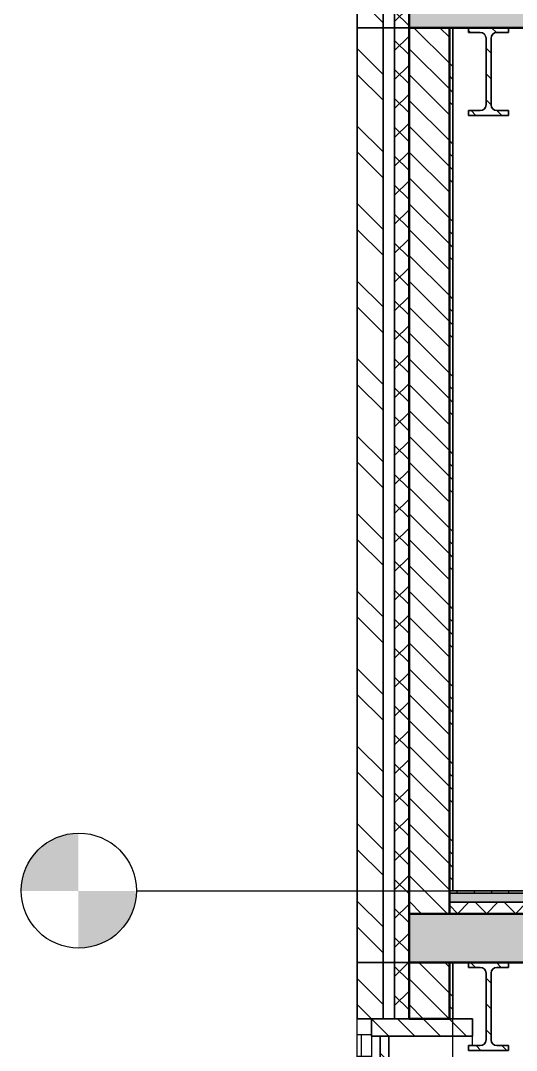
# Model space of a CAD drawing. Header units: millimetres. Extents: x -100 to 224448, y 0 to 22177.
# Drawn here: x 154666 to 156388, y 6545 to 10125 of the extents above; entities that cross this region are included whole.
import ezdxf

# ---------------------------------------------------------------- set-up
doc = ezdxf.new("R2010")
doc.units = ezdxf.units.MM
doc.layers.get('0').update_dxf_attribs({"true_color": 0xdfdfdf})
for name, color, linetype in [('Background_0', 7, 'Continuous'), ('Background_Front bricks', 7, 'Continuous'), ('Background_GLASS', 161, 'Continuous'), ('Background_WINDOW_FRAME', 253, 'Continuous'), ('Boundary_0', 7, 'Continuous'), ('Boundary_Air', 7, 'Continuous'), ('Boundary_Cavity Wall_ Front', 7, 'Continuous'), ('Boundary_Floor_ Ceramic Tiles', 7, 'Continuous'), ('Boundary_Front bricks', 7, 'Continuous'), ('Boundary_GLASS', 161, 'Continuous'), ('Boundary_Gypsum Board', 54, 'Continuous'), ('Boundary_Insulation_ Extruded Polystyrene', 42, 'Continuous'), ('Boundary_Insulation_ Polyurethane Foam', 42, 'Continuous'), ('Boundary_Screed', 7, 'Continuous'), ('Boundary_WINDOW_FRAME', 253, 'Continuous'), ('Elevation_Front bricks', 7, 'Continuous'), ('Fill_0', 7, 'Continuous'), ('Fill_Concrete_ Reinforced', 85, 'Continuous'), ('Fill_Floor_ Ceramic Tiles', 251, 'Continuous'), ('Fill_Front bricks', 7, 'Continuous'), ('Fill_GLASS', 161, 'Continuous'), ('Fill_Gypsum Board', 251, 'Continuous'), ('Fill_Insulation_ Extruded Polystyrene', 42, 'Continuous'), ('Fill_Insulation_ Polyurethane Foam', 42, 'Continuous'), ('Fill_Screed', 251, 'Continuous'), ('Fill_Supporting Wall_ Brick', 11, 'Continuous'), ('Fill_WINDOW_FRAME', 253, 'Continuous'), ('Viewport border', 7, 'Continuous')]:
    doc.layers.add(name, color=color, linetype=linetype)
for name, color, linetype, lineweight in [('Background_Air', 7, 'Continuous', 9), ('Background_Concrete_ Reinforced', 7, 'Continuous', 9), ('Background_Floor_ Ceramic Tiles', 7, 'Continuous', 9), ('Background_Gypsum Board', 7, 'Continuous', 9), ('Background_Insulation_ Extruded Polystyrene', 7, 'Continuous', 9), ('Background_Insulation_ Polyurethane Foam', 7, 'Continuous', 9), ('Background_Screed', 7, 'Continuous', 9), ('Background_Supporting Wall_ Brick', 7, 'Continuous', 9), ('Boundary_Concrete_ Reinforced', 99, 'Continuous', 50), ('Boundary_Supporting Wall_ Brick', 14, 'Continuous', 50)]:
    doc.layers.add(name, color=color, linetype=linetype, lineweight=lineweight)
doc.layers.add('BIM_ROOM_LINES', color=7, linetype='Continuous', plot=False)
doc.styles.get("Standard").update_dxf_attribs({"font": 'arial.ttf'})
pattern_1 = [(45, (-3002.4, -5250), (-44.9013, 44.9013), [])]
pattern_2 = [(45, (-3002.4, -5250), (-50.28943, 50.28943), []), (135, (-3002.4, -5250), (-50.28943, -50.28943), [])]
pattern_3 = [(45, (-3002.4, -5250), (-134.704, 134.704), []), (45, (-2957.5, -5250), (-134.704, 134.704), []), (45, (-2912.6, -5250), (-134.704, 134.704), []), (45, (-2867.7, -5250), (-134.704, 134.704), [])]
pattern_4 = [(15, (-3002.4, -5250), (287.368, 497.736), [50.8, -355.6]), (105, (-3002.4, -5250), (-497.736, 287.368), [50.8, -355.6]), (150, (-2953.33, -5236.85), (-392.5523, -105.184), [71.842, -502.894]), (15, (-3012.5, -5016.04), (287.368, 497.736), [50.8, -355.6]), (60, (-2981.4, -5034), (-105.184, 392.5523), [35.921, -538.815]), (150, (-2981.4, -5034), (-392.5523, -105.184), [35.921, -538.815]), (15, (-2891.6, -4878.46), (287.368, 497.736), [71.842, -334.558]), (60, (-2891.6, -4878.46), (-105.184, 392.5523), [50.8, -523.936]), (150, (-2822.2, -4859.87), (-392.5523, -105.184), [50.8, -523.936]), (105, (-2758.8, -5079.55), (-497.736, 287.368), [50.8, -355.6]), (60, (-2758.82, -5079.55), (-105.184, 392.5523), [35.921, -538.815]), (150, (-2740.86, -5048.44), (-392.5523, -105.184), [35.921, -538.815]), (15, (-2979.63, -5138.7), (287.368, 497.736), [25.4, -340.36]), (15, (-2711.5, -4961.7), (287.368, 497.736), [25.4, -340.36]), (105, (-2847.33, -4945.5), (-497.736, 287.368), [25.4, -340.36]), (150, (-2739.1, -5153.15), (-392.5523, -105.184), [35.921, -538.815]), (150, (-2983.15, -4929.3), (-392.5523, -105.184), [35.921, -538.815]), (60, (-2852.9, -5071.9), (-105.184, 392.5523), [35.921, -538.815]), (105, (-2880.6, -5164.77), (-497.736, 287.368), [6.35, -400.05]), (105, (-2906.6, -4994.24), (-497.736, 287.368), [6.35, -400.05]), (105, (-2740.65, -4877.46), (-497.736, 287.368), [6.35, -400.05]), (105, (-2678.64, -5084.36), (-497.736, 287.368), [6.35, -400.05])]
pattern_5 = [(45, (-3002.4, -5250), (-134.704, 134.704), []), (45, (-2912.6, -5250), (-134.704, 134.704), [])]

# ---------------------------------------------------------------- blocks, each defined once
blk = doc.blocks.new('_StoryIndicator')
h = blk.add_hatch(color=256)
h.paths.add_polyline_path([(-198.9, 0.4), (1.1, 0.4), (1.1, 200.4, 0.414214)])
h.paths.add_polyline_path([(201.1, 0.4), (1.1, 0.4), (1.1, -199.6, 0.414214)])
blk.add_line((-200, 0), (-800, 0))
blk.add_circle((-1.1, -0.4), 200)
for tag, p in [('STORYNAME', (346.3, 56.7)), ('STORYELEVATION', (350.5, -171.6))]:
    blk.add_attdef(tag, p, '', height=100)
blk = doc.blocks.new("CC'__section__..%5CMainBuilding.dwg", base_point=(1833.3, -9100))
at = {"layer": 'Elevation_Front bricks'}
h = blk.add_hatch(dxfattribs=at)
h.set_pattern_fill('V_MASONRY300x75', color=256, scale=10, style=0)
h.paths.add_polyline_path([(3052.4, -4745), (3052.4, -2505), (3052.4, -2445), (3002.4, -2445), (3002.4, -4805), (3052.4, -4805)])
at = {"layer": 'Fill_0', "extrusion": (9.09109e-30, -3.66138e-31, -1)}
h = blk.add_hatch(dxfattribs=at)
h.set_pattern_fill('ANSI31', color=256, scale=20, style=0)
h.set_pattern_definition(pattern_1)
edge = h.paths.add_edge_path()
edge.add_line((-3527.9, 1000), (-3388.9, 1000))
edge.add_line((-3388.9, 1000), (-3388.9, 983.3))
edge.add_line((-3388.9, 983.3), (-3429.8, 983.3))
edge.add_spline(control_points=[(-3429.8, 983.3), (-3449.7, 983.3), (-3449.7, 963.4)], knot_values=[-0.785398, -0.785398, -0.785398, 0.785398, 0.785398, 0.785398], weights=[1, 0.707107, 1], degree=2, periodic=0)
edge.add_line((-3449.7, 963.4), (-3449.7, 731.6))
edge.add_spline(control_points=[(-3449.7, 731.6), (-3449.7, 711.7), (-3429.8, 711.7)], knot_values=[-0.785398, -0.785398, -0.785398, 0.785398, 0.785398, 0.785398], weights=[1, 0.707107, 1], degree=2, periodic=0)
edge.add_line((-3429.8, 711.7), (-3388.9, 711.7))
edge.add_line((-3388.9, 711.7), (-3388.9, 695))
edge.add_line((-3388.9, 695), (-3527.9, 695))
edge.add_line((-3527.9, 695), (-3527.9, 711.7))
edge.add_line((-3527.9, 711.7), (-3487, 711.7))
edge.add_spline(control_points=[(-3487, 711.7), (-3467.1, 711.7), (-3467.1, 731.6)], knot_values=[-0.785398, -0.785398, -0.785398, 0.785398, 0.785398, 0.785398], weights=[1, 0.707107, 1], degree=2, periodic=0)
edge.add_line((-3467.1, 731.6), (-3467.1, 963.4))
edge.add_spline(control_points=[(-3467.1, 963.4), (-3467.1, 983.3), (-3487, 983.3)], knot_values=[-0.785398, -0.785398, -0.785398, 0.785398, 0.785398, 0.785398], weights=[1, 0.707107, 1], degree=2, periodic=0)
edge.add_line((-3487, 983.3), (-3527.9, 983.3))
edge.add_line((-3527.9, 983.3), (-3527.9, 1000))
at = {"layer": 'Fill_0', "extrusion": (1.21214e-29, -1.82605e-30, -1)}
h = blk.add_hatch(dxfattribs=at)
h.set_pattern_fill('ANSI31', color=256, scale=20, style=0)
h.set_pattern_definition(pattern_1)
edge = h.paths.add_edge_path()
edge.add_line((-3527.9, -2250), (-3388.9, -2250))
edge.add_line((-3388.9, -2250), (-3388.9, -2266.7))
edge.add_line((-3388.9, -2266.7), (-3429.8, -2266.7))
edge.add_spline(control_points=[(-3429.8, -2266.7), (-3449.7, -2266.7), (-3449.7, -2286.6)], knot_values=[-0.785398, -0.785398, -0.785398, 0.785398, 0.785398, 0.785398], weights=[1, 0.707107, 1], degree=2, periodic=0)
edge.add_line((-3449.7, -2286.6), (-3449.7, -2518.4))
edge.add_spline(control_points=[(-3449.7, -2518.4), (-3449.7, -2538.3), (-3429.8, -2538.3)], knot_values=[-0.785398, -0.785398, -0.785398, 0.785398, 0.785398, 0.785398], weights=[1, 0.707107, 1], degree=2, periodic=0)
edge.add_line((-3429.8, -2538.3), (-3388.9, -2538.3))
edge.add_line((-3388.9, -2538.3), (-3388.9, -2555))
edge.add_line((-3388.9, -2555), (-3527.9, -2555))
edge.add_line((-3527.9, -2555), (-3527.9, -2538.3))
edge.add_line((-3527.9, -2538.3), (-3487, -2538.3))
edge.add_spline(control_points=[(-3487, -2538.3), (-3467.1, -2538.3), (-3467.1, -2518.4)], knot_values=[-0.785398, -0.785398, -0.785398, 0.785398, 0.785398, 0.785398], weights=[1, 0.707107, 1], degree=2, periodic=0)
edge.add_line((-3467.1, -2518.4), (-3467.1, -2286.6))
edge.add_spline(control_points=[(-3467.1, -2286.6), (-3467.1, -2266.7), (-3487, -2266.7)], knot_values=[-0.785398, -0.785398, -0.785398, 0.785398, 0.785398, 0.785398], weights=[1, 0.707107, 1], degree=2, periodic=0)
edge.add_line((-3487, -2266.7), (-3527.9, -2266.7))
edge.add_line((-3527.9, -2266.7), (-3527.9, -2250))
at = {"layer": 'Fill_Concrete_ Reinforced', "extrusion": (0, 0, -1)}
h = blk.add_hatch(dxfattribs=at)
h.set_pattern_fill('CONCRETE1', color=256, scale=20, angle=15, style=0)
h.set_pattern_definition(pattern_4)
h.paths.add_polyline_path([(-21382.4, 1000), (-21382.4, 1170), (-21242.4, 1170), (-3322.4, 1170), (-3182.4, 1170), (-3182.4, 1000)])
h = blk.add_hatch(dxfattribs=at)
h.set_pattern_fill('CONCRETE1', color=256, scale=20, angle=15, style=0)
h.set_pattern_definition(pattern_4)
h.paths.add_polyline_path([(-21382.4, -2250), (-21382.4, -2080), (-21242.4, -2080), (-3322.4, -2080), (-3182.4, -2080), (-3182.4, -2250)])
at = {"layer": 'Fill_Floor_ Ceramic Tiles', "extrusion": (0, 0, -1)}
h = blk.add_hatch(dxfattribs=at)
h.set_pattern_fill('_USER', color=256, scale=60, angle=90, style=0, pattern_type=0)
h.set_pattern_definition([(90, (-3002.4, -5250), (-60, -2e-13), [])])
h.paths.add_polyline_path([(-3322.4, -2000), (-3322.4, -2008), (-21242.4, -2008), (-21242.4, -2000)])
at = {"layer": 'Fill_Front bricks', "extrusion": (0, 0, -1)}
h = blk.add_hatch(dxfattribs=at)
h.set_pattern_fill('ANSI32', color=256, scale=20, style=0)
h.set_pattern_definition(pattern_5)
h.paths.add_polyline_path([(-3002.4, 1000), (-3092.4, 1000), (-3092.4, 1695), (-3002.4, 1695)])
h = blk.add_hatch(dxfattribs=at)
h.set_pattern_fill('ANSI32', color=256, scale=20, style=0)
h.set_pattern_definition(pattern_5)
h.paths.add_polyline_path([(-3002.4, -2250), (-3092.4, -2250), (-3092.4, 1000), (-3002.4, 1000)])
h = blk.add_hatch(dxfattribs=at)
h.set_pattern_fill('ANSI32', color=256, scale=20, style=0)
h.set_pattern_definition(pattern_5)
h.paths.add_polyline_path([(-3002.4, -2445), (-3092.4, -2445), (-3092.4, -2250), (-3002.4, -2250)])
at = {"layer": 'Fill_GLASS', "extrusion": (0, 0, -1)}
h = blk.add_hatch(dxfattribs=at)
h.set_pattern_fill('ANSI31', color=256, scale=20, style=0)
h.set_pattern_definition(pattern_1)
h.paths.add_polyline_path([(-3082.4, -2505), (-3082.4, -4745), (-3112.4, -4745), (-3112.4, -2505)])
at = {"layer": 'Fill_Gypsum Board', "extrusion": (0, 0, -1)}
h = blk.add_hatch(dxfattribs=at)
h.set_pattern_fill('ANSI34', color=256, scale=10, style=0)
h.set_pattern_definition(pattern_3)
h.paths.add_polyline_path([(-3334.4, 1000), (-3322.4, 1000), (-3322.4, -2000), (-3334.4, -2000)])
h = blk.add_hatch(dxfattribs=at)
h.set_pattern_fill('ANSI34', color=256, scale=10, style=0)
h.set_pattern_definition(pattern_3)
h.paths.add_polyline_path([(-3334.4, -2250), (-3322.4, -2250), (-3322.4, -2445), (-3334.4, -2445)])
at = {"layer": 'Fill_Insulation_ Extruded Polystyrene', "extrusion": (0, 0, -1)}
h = blk.add_hatch(dxfattribs=at)
h.set_pattern_fill('INSULATION', color=256, scale=20, style=0)
h.set_pattern_definition(pattern_2)
h.paths.add_polyline_path([(-3322.4, -2040), (-3322.4, -2080), (-21242.4, -2080), (-21242.4, -2040)])
at = {"layer": 'Fill_Insulation_ Polyurethane Foam', "extrusion": (0, 0, -1)}
h = blk.add_hatch(dxfattribs=at)
h.set_pattern_fill('INSULATION', color=256, scale=20, style=0)
h.set_pattern_definition(pattern_2)
h.paths.add_polyline_path([(-3132.4, 1000), (-3182.4, 1000), (-3182.4, 1170), (-3182.4, 1695), (-3132.4, 1695)])
h = blk.add_hatch(dxfattribs=at)
h.set_pattern_fill('INSULATION', color=256, scale=20, style=0)
h.set_pattern_definition(pattern_2)
h.paths.add_polyline_path([(-3132.4, -2250), (-3182.4, -2250), (-3182.4, -2080), (-3182.4, 1000), (-3132.4, 1000)])
h = blk.add_hatch(dxfattribs=at)
h.set_pattern_fill('INSULATION', color=256, scale=20, style=0)
h.set_pattern_definition(pattern_2)
h.paths.add_polyline_path([(-3132.4, -2445), (-3182.4, -2445), (-3182.4, -2250), (-3132.4, -2250)])
at = {"layer": 'Fill_Screed', "extrusion": (0, 0, -1)}
h = blk.add_hatch(dxfattribs=at)
h.set_pattern_fill('SCREED', color=256, scale=20, angle=15, style=0)
h.set_pattern_definition([(15, (-3002.4, -5250), (915.6406, 508.3053), [-127, 0, -381, 0]), (15, (-3005.69, -5237.73), (915.6406, 508.3053), [-50.8, 0, -177.8, 0, -91.44, 0, -381, 0]), (15, (-3008.97, -5225.47), (915.6406, 508.3053), [-25.4, 0, -127, 0, -127, 0, -279.4, 0, -91.44, 0]), (15, (-3012.26, -5213.2), (915.6406, 508.3053), [-91.44, 0, -406.4, 0]), (15, (-3015.55, -5200.93), (915.6406, 508.3053), [-304.8, 0, -304.8, 0]), (15, (-3018.84, -5188.66), (915.6406, 508.3053), [-431.8, 0]), (15, (-3022.12, -5176.4), (915.6406, 508.3053), [-127, 0, -558.8, 0]), (15, (-3025.4, -5164.13), (915.6406, 508.3053), [-177.8, 0, -101.6, 0]), (15, (-3028.7, -5151.86), (915.6406, 508.3053), [-254, 0]), (15, (-3035.27, -5127.33), (915.6406, 508.3053), [-35.56, 0, -381, 0, -228.6, 0]), (15, (-3038.56, -5115.06), (915.6406, 508.3053), [-50.8, 0, -5.08, 0, -127, 0]), (15, (-3041.84, -5102.8), (915.6406, 508.3053), [-25.4, 0, -330.2, 0, -381, 0]), (15, (-3045.13, -5090.53), (915.6406, 508.3053), [-254, 0]), (15, (-3048.42, -5078.26), (915.6406, 508.3053), [-127, 0, -533.4, 0]), (15, (-3055, -5053.72), (915.6406, 508.3053), [-609.6, 0]), (15, (-3058.28, -5041.46), (915.6406, 508.3053), [-127, 0, -10.16, 0, -177.8, 0]), (15, (-3061.57, -5029.2), (915.6406, 508.3053), [-35.56, 0, -254, 0, -101.6, 0, -177.8, 0, -203.2, 0]), (15, (-3064.85, -5016.92), (915.6406, 508.3053), [-76.2, 0, -101.6, 0, -254, 0, -10.16, 0, -127, 0]), (15, (-3068.14, -5004.65), (915.6406, 508.3053), [-254, 0])])
h.paths.add_polyline_path([(-3322.4, -2008), (-3322.4, -2040), (-21242.4, -2040), (-21242.4, -2008)])
at = {"layer": 'Fill_Supporting Wall_ Brick', "extrusion": (0, 0, -1)}
h = blk.add_hatch(dxfattribs=at)
h.set_pattern_fill('ANSI31', color=256, scale=20, style=0)
h.set_pattern_definition(pattern_1)
h.paths.add_polyline_path([(-3182.4, -2080), (-3322.4, -2080), (-3322.4, -2000), (-3322.4, 1000), (-3182.4, 1000)])
h = blk.add_hatch(dxfattribs=at)
h.set_pattern_fill('ANSI31', color=256, scale=20, style=0)
h.set_pattern_definition(pattern_1)
h.paths.add_polyline_path([(-3182.4, -2445), (-3322.4, -2445), (-3322.4, -2250), (-3182.4, -2250)])
at = {"layer": 'Fill_WINDOW_FRAME', "extrusion": (0, 0, -1)}
h = blk.add_hatch(dxfattribs=at)
h.set_pattern_fill('ANSI31', color=256, scale=20, style=0)
h.set_pattern_definition(pattern_1)
h.paths.add_polyline_path([(-3052.4, -2445), (-3052.4, -2505), (-3402.4, -2505), (-3402.4, -2445)])
blk.add_line((2834.4, -2000), (21730.4, -2000))
blk.add_line((2834.4, -2000), (21730.4, -2000))
blk.add_line((2834.4, -2000), (21730.4, -2000))
at = {"layer": 'Background_0', "extrusion": (0, 1, 0)}
for p, q in [((3334.4, -2000), (3334.4, 1000)), ((3388.9, 1000), (3388.9, 983.3)), ((3527.9, 1000), (3388.9, 1000)), ((3388.9, 983.3), (3429.8, 983.3)), ((3487, 983.3), (3527.9, 983.3)), ((3527.9, 983.3), (3527.9, 1000)), ((3449.7, 963.4), (3449.7, 731.6)), ((3467.1, 731.6), (3467.1, 963.4)), ((3388.9, 711.7), (3388.9, 695)), ((3429.8, 711.7), (3388.9, 711.7)), ((3388.9, 695), (3527.9, 695)), ((3527.9, 711.7), (3487, 711.7)), ((3527.9, 695), (3527.9, 711.7)), ((3334.4, -2445), (3334.4, -2250)), ((3527.9, -2250), (3388.9, -2250)), ((3388.9, -2250), (3388.9, -2266.7)), ((3527.9, -2266.7), (3527.9, -2250)), ((3388.9, -2266.7), (3429.8, -2266.7)), ((3449.7, -2286.6), (3449.7, -2518.4)), ((3467.1, -2518.4), (3467.1, -2286.6)), ((3487, -2266.7), (3527.9, -2266.7)), ((3388.9, -2538.3), (3388.9, -2555)), ((3429.8, -2538.3), (3388.9, -2538.3)), ((3527.9, -2538.3), (3487, -2538.3)), ((3527.9, -2555), (3527.9, -2538.3)), ((3388.9, -2555), (3527.9, -2555))]:
    blk.add_line(p, q, dxfattribs=at)
at = {"layer": 'Background_0', "extrusion": (0, 0, -1)}
for centre, start, end in [((-3429.8, 963.4), 90, 180), ((-3487, 963.4), 0, 90), ((-3429.8, 731.6), 180, 270), ((-3487, 731.6), 270, 0), ((-3429.8, -2286.6), 90, 180), ((-3487, -2286.6), 0, 90), ((-3429.8, -2518.4), 180, 270), ((-3487, -2518.4), 270, 0)]:
    blk.add_arc(centre, 19.9, start, end, dxfattribs=at)
at = {"layer": 'Background_Air', "extrusion": (0, 1, 0)}
for p, q in [((3092.4, 1695), (3092.4, 1000)), ((3132.4, 1000), (3132.4, 1695)), ((3092.4, 1000), (3092.4, -2250)), ((3092.4, 1000), (3132.4, 1000)), ((3132.4, 1000), (3092.4, 1000)), ((3132.4, -2250), (3132.4, 1000)), ((3132.4, -2250), (3092.4, -2250)), ((3092.4, -2250), (3092.4, -2445)), ((3092.4, -2250), (3132.4, -2250)), ((3132.4, -2445), (3132.4, -2250)), ((3092.4, -2445), (3132.4, -2445))]:
    blk.add_line(p, q, dxfattribs=at)
at = {"layer": 'Background_Concrete_ Reinforced', "extrusion": (0, 1, 0)}
for p, q in [((3182.4, 1170), (3182.4, 1000)), ((3182.4, 1000), (21382.4, 1000)), ((3182.4, -2080), (3182.4, -2250)), ((3322.4, -2080), (3182.4, -2080)), ((21242.4, -2080), (3322.4, -2080)), ((3182.4, -2250), (21382.4, -2250))]:
    blk.add_line(p, q, dxfattribs=at)
at = {"layer": 'Background_Floor_ Ceramic Tiles', "extrusion": (0, 1, 0)}
for p, q in [((3322.4, -2000), (3322.4, -2008)), ((21242.4, -2000), (3322.4, -2000)), ((3322.4, -2008), (21242.4, -2008))]:
    blk.add_line(p, q, dxfattribs=at)
at = {"layer": 'Background_Front bricks', "extrusion": (0, 1, 0)}
for p, q in [((3002.4, 1695), (3002.4, 1000)), ((3092.4, 1000), (3092.4, 1695)), ((3002.4, 1000), (3092.4, 1000)), ((3002.4, 1000), (3002.4, -2250)), ((3092.4, 1000), (3002.4, 1000)), ((3092.4, -2250), (3092.4, 1000)), ((3002.4, -2250), (3092.4, -2250)), ((3092.4, -2250), (3002.4, -2250)), ((3002.4, -2250), (3002.4, -2445)), ((3092.4, -2445), (3092.4, -2250)), ((3002.4, -4805), (3002.4, -2445)), ((3002.4, -2445), (3092.4, -2445))]:
    blk.add_line(p, q, dxfattribs=at)
at = {"layer": 'Background_GLASS', "extrusion": (0, 1, 0)}
for p, q in [((3082.4, -2505), (3082.4, -4745)), ((3112.4, -2505), (3082.4, -2505)), ((3112.4, -4745), (3112.4, -2505))]:
    blk.add_line(p, q, dxfattribs=at)
at = {"layer": 'Background_Gypsum Board', "extrusion": (0, 1, 0)}
for p, q in [((3334.4, 1000), (3322.4, 1000)), ((3322.4, 1000), (3322.4, -2000)), ((3334.4, -2000), (3334.4, 1000)), ((3322.4, -2000), (3334.4, -2000)), ((3334.4, -2000), (3334.4, -2000)), ((3322.4, -2250), (3322.4, -2445)), ((3334.4, -2250), (3322.4, -2250)), ((3334.4, -2445), (3334.4, -2250)), ((3322.4, -2445), (3334.4, -2445))]:
    blk.add_line(p, q, dxfattribs=at)
at = {"layer": 'Background_Insulation_ Extruded Polystyrene', "extrusion": (0, 1, 0)}
for p, q in [((3322.4, -2040), (3322.4, -2080)), ((21242.4, -2040), (3322.4, -2040)), ((3322.4, -2080), (21242.4, -2080))]:
    blk.add_line(p, q, dxfattribs=at)
at = {"layer": 'Background_Insulation_ Polyurethane Foam', "extrusion": (0, 1, 0)}
for p, q in [((3132.4, 1695), (3132.4, 1000)), ((3182.4, 1000), (3182.4, 1170)), ((3132.4, 1000), (3132.4, -2250)), ((3182.4, 1000), (3132.4, 1000)), ((3132.4, 1000), (3182.4, 1000)), ((3182.4, -2080), (3182.4, 1000)), ((3182.4, -2250), (3182.4, -2080)), ((3132.4, -2250), (3182.4, -2250)), ((3132.4, -2250), (3132.4, -2445)), ((3182.4, -2250), (3132.4, -2250)), ((3182.4, -2445), (3182.4, -2250)), ((3132.4, -2445), (3182.4, -2445))]:
    blk.add_line(p, q, dxfattribs=at)
at = {"layer": 'Background_Screed', "extrusion": (0, 1, 0)}
for p, q in [((21242.4, -2008), (3322.4, -2008)), ((3322.4, -2008), (3322.4, -2040)), ((3322.4, -2040), (21242.4, -2040))]:
    blk.add_line(p, q, dxfattribs=at)
at = {"layer": 'Background_Supporting Wall_ Brick', "extrusion": (0, 1, 0)}
for p, q in [((3182.4, 1000), (3182.4, -2080)), ((3322.4, 1000), (3182.4, 1000)), ((3322.4, -2000), (3322.4, 1000)), ((3322.4, -2080), (3322.4, -2000)), ((3182.4, -2080), (3322.4, -2080)), ((3182.4, -2250), (3182.4, -2445)), ((3322.4, -2250), (3182.4, -2250)), ((3322.4, -2445), (3322.4, -2250)), ((3182.4, -2445), (3322.4, -2445))]:
    blk.add_line(p, q, dxfattribs=at)
at = {"layer": 'Background_WINDOW_FRAME', "extrusion": (0, 1, 0)}
for p, q in [((3334.4, 805), (3334.4, 805)), ((3334.4, 805), (3334.4, 805)), ((3334.4, 805), (3334.4, 805)), ((3334.4, 805), (3334.4, 805)), ((3334.4, 805), (3334.4, 805)), ((3334.4, 805), (3334.4, 805)), ((3334.4, 805), (3334.4, 805)), ((3334.4, 805), (3334.4, 805)), ((3334.4, 805), (3334.4, 805)), ((3334.4, 805), (3334.4, 805)), ((3334.4, 805), (3334.4, 805)), ((3334.4, 805), (3334.4, 805)), ((3334.4, 805), (3334.4, 805)), ((3334.4, 805), (3334.4, 805)), ((3334.4, 805), (3334.4, 805)), ((3334.4, 805), (3334.4, 805)), ((3334.4, 805), (3334.4, 805)), ((3334.4, 805), (3334.4, 805)), ((3334.4, 805), (3334.4, 805)), ((3334.4, 805), (3334.4, 805)), ((3334.4, 805), (3334.4, 805)), ((3334.4, 805), (3334.4, 805)), ((3334.4, 805), (3334.4, 805)), ((3334.4, 805), (3334.4, 805)), ((3334.4, 805), (3334.4, 805)), ((3334.4, -1555), (3334.4, -1555)), ((3052.4, -2445), (3052.4, -2505)), ((3402.4, -2445), (3052.4, -2445)), ((3334.4, -2445), (3334.4, -2445)), ((3334.4, -2445), (3334.4, -2445)), ((3334.4, -2445), (3334.4, -2445)), ((3334.4, -2445), (3334.4, -2445)), ((3334.4, -2445), (3334.4, -2445)), ((3402.4, -2445), (3334.4, -2445)), ((3334.4, -2445), (3402.4, -2445)), ((3334.4, -2445), (3334.4, -2445)), ((3334.4, -2445), (3334.4, -2445)), ((3334.4, -2445), (3334.4, -2445)), ((3334.4, -2445), (3334.4, -2445)), ((3334.4, -2445), (3334.4, -2445)), ((3334.4, -2445), (3334.4, -2445)), ((3334.4, -2445), (3334.4, -2445)), ((3402.4, -2445), (3334.4, -2445)), ((3334.4, -2445), (3402.4, -2445)), ((3334.4, -2445), (3334.4, -2445)), ((3334.4, -2445), (3334.4, -2445)), ((3334.4, -2445), (3334.4, -2445)), ((3334.4, -2445), (3334.4, -2445)), ((3334.4, -2445), (3334.4, -2445)), ((3402.4, -2538.3), (3402.4, -2445)), ((3402.4, -2538.3), (3402.4, -2445)), ((3402.4, -2505), (3402.4, -2445)), ((3402.4, -2505), (3402.4, -2445)), ((3402.4, -2505), (3402.4, -2445)), ((3052.4, -2505), (3052.4, -4745)), ((3052.4, -2505), (3402.4, -2505))]:
    blk.add_line(p, q, dxfattribs=at)
at = {"layer": 'BIM_ROOM_LINES', "extrusion": (0, 1, 0)}
for p, q in [((3334.4, -2000), (3334.4, 1000)), ((3334.4, 1000), (21230.4, 1000)), ((21230.4, -2000), (3334.4, -2000)), ((3334.4, -5250), (3334.4, -2250)), ((3334.4, -2250), (21230.4, -2250))]:
    blk.add_line(p, q, dxfattribs=at)
at = {"layer": 'Boundary_0', "extrusion": (0, 1, 0)}
for p, q in [((3388.9, 983.3), (3388.9, 1000)), ((3388.9, 1000), (3527.9, 1000)), ((3429.8, 983.3), (3388.9, 983.3)), ((3527.9, 983.3), (3487, 983.3)), ((3527.9, 1000), (3527.9, 983.3)), ((3449.7, 731.6), (3449.7, 963.4)), ((3467.1, 963.4), (3467.1, 731.6)), ((3388.9, 695), (3388.9, 711.7)), ((3388.9, 711.7), (3429.8, 711.7)), ((3527.9, 695), (3388.9, 695)), ((3487, 711.7), (3527.9, 711.7)), ((3527.9, 711.7), (3527.9, 695)), ((3388.9, -2266.7), (3388.9, -2250)), ((3388.9, -2250), (3527.9, -2250)), ((3527.9, -2250), (3527.9, -2266.7)), ((3429.8, -2266.7), (3388.9, -2266.7)), ((3449.7, -2518.4), (3449.7, -2286.6)), ((3467.1, -2286.6), (3467.1, -2518.4)), ((3527.9, -2266.7), (3487, -2266.7)), ((3388.9, -2555), (3388.9, -2538.3)), ((3388.9, -2538.3), (3429.8, -2538.3)), ((3487, -2538.3), (3527.9, -2538.3)), ((3527.9, -2538.3), (3527.9, -2555)), ((3527.9, -2555), (3388.9, -2555))]:
    blk.add_line(p, q, dxfattribs=at)
at = {"layer": 'Boundary_0'}
for centre, start, end in [((3429.8, 963.4), 0, 90), ((3487, 963.4), 90, 180), ((3429.8, 731.6), 270, 0), ((3487, 731.6), 180, 270), ((3429.8, -2286.6), 0, 90), ((3487, -2286.6), 90, 180), ((3429.8, -2518.4), 270, 0), ((3487, -2518.4), 180, 270)]:
    blk.add_arc(centre, 19.9, start, end, dxfattribs=at)
at = {"layer": 'Boundary_Air', "extrusion": (0, 1, 0)}
for p, q in [((3092.4, 1000), (3092.4, 1695)), ((3132.4, 1695), (3132.4, 1000)), ((3092.4, -2250), (3092.4, 1000)), ((3092.4, 1000), (3132.4, 1000)), ((3132.4, 1000), (3092.4, 1000)), ((3132.4, 1000), (3132.4, -2250)), ((3092.4, -2445), (3092.4, -2250)), ((3092.4, -2250), (3132.4, -2250)), ((3132.4, -2250), (3092.4, -2250)), ((3132.4, -2250), (3132.4, -2445)), ((3132.4, -2445), (3092.4, -2445))]:
    blk.add_line(p, q, dxfattribs=at)
at = {"layer": 'Boundary_Cavity Wall_ Front', "extrusion": (0, 1, 0)}
for p, q in [((3002.4, -2445), (3002.4, 1695)), ((3182.4, 1170), (3182.4, 1000)), ((3182.4, 1000), (3334.4, 1000)), ((3334.4, 1000), (3334.4, -2000)), ((3334.4, -2000), (3322.4, -2000)), ((3322.4, -2000), (3322.4, -2080)), ((3322.4, -2080), (3182.4, -2080)), ((3182.4, -2080), (3182.4, -2250)), ((3182.4, -2250), (3334.4, -2250)), ((3334.4, -2250), (3334.4, -2445)), ((3334.4, -2445), (3002.4, -2445))]:
    blk.add_line(p, q, dxfattribs=at)
at = {"layer": 'Boundary_Concrete_ Reinforced', "extrusion": (0, 1, 0)}
for p, q in [((3182.4, 1000), (3182.4, 1170)), ((21382.4, 1000), (3182.4, 1000)), ((3182.4, -2250), (3182.4, -2080)), ((3182.4, -2080), (3322.4, -2080)), ((3322.4, -2080), (21242.4, -2080)), ((21382.4, -2250), (3182.4, -2250))]:
    blk.add_line(p, q, dxfattribs=at)
at = {"layer": 'Boundary_Floor_ Ceramic Tiles', "extrusion": (0, 1, 0)}
for p, q in [((3322.4, -2000), (21242.4, -2000)), ((3322.4, -2008), (3322.4, -2000)), ((21242.4, -2008), (3322.4, -2008))]:
    blk.add_line(p, q, dxfattribs=at)
at = {"layer": 'Boundary_Front bricks', "extrusion": (0, 1, 0)}
for p, q in [((3002.4, 1000), (3002.4, 1695)), ((3092.4, 1695), (3092.4, 1000)), ((3002.4, -2250), (3002.4, 1000)), ((3002.4, 1000), (3092.4, 1000)), ((3092.4, 1000), (3002.4, 1000)), ((3092.4, 1000), (3092.4, -2250)), ((3002.4, -2445), (3002.4, -2250)), ((3002.4, -2250), (3092.4, -2250)), ((3092.4, -2250), (3002.4, -2250)), ((3092.4, -2250), (3092.4, -2445)), ((3092.4, -2445), (3002.4, -2445))]:
    blk.add_line(p, q, dxfattribs=at)
at = {"layer": 'Boundary_GLASS', "extrusion": (0, 1, 0)}
for p, q in [((3082.4, -2505), (3112.4, -2505)), ((3082.4, -4745), (3082.4, -2505)), ((3112.4, -2505), (3112.4, -4745))]:
    blk.add_line(p, q, dxfattribs=at)
at = {"layer": 'Boundary_Gypsum Board', "extrusion": (0, 1, 0)}
for p, q in [((3322.4, -2000), (3322.4, 1000)), ((3322.4, 1000), (3334.4, 1000)), ((3334.4, 1000), (3334.4, -2000)), ((3334.4, -2000), (3322.4, -2000)), ((3322.4, -2445), (3322.4, -2250)), ((3322.4, -2250), (3334.4, -2250)), ((3334.4, -2250), (3334.4, -2445)), ((3334.4, -2445), (3322.4, -2445))]:
    blk.add_line(p, q, dxfattribs=at)
at = {"layer": 'Boundary_Insulation_ Extruded Polystyrene', "extrusion": (0, 1, 0)}
for p, q in [((3322.4, -2040), (21242.4, -2040)), ((3322.4, -2080), (3322.4, -2040)), ((21242.4, -2080), (3322.4, -2080))]:
    blk.add_line(p, q, dxfattribs=at)
at = {"layer": 'Boundary_Insulation_ Polyurethane Foam', "extrusion": (0, 1, 0)}
for p, q in [((3132.4, 1000), (3132.4, 1695)), ((3182.4, 1170), (3182.4, 1000)), ((3132.4, -2250), (3132.4, 1000)), ((3132.4, 1000), (3182.4, 1000)), ((3182.4, 1000), (3132.4, 1000)), ((3182.4, 1000), (3182.4, -2080)), ((3182.4, -2080), (3182.4, -2250)), ((3132.4, -2445), (3132.4, -2250)), ((3132.4, -2250), (3182.4, -2250)), ((3182.4, -2250), (3132.4, -2250)), ((3182.4, -2250), (3182.4, -2445)), ((3182.4, -2445), (3132.4, -2445))]:
    blk.add_line(p, q, dxfattribs=at)
at = {"layer": 'Boundary_Screed', "extrusion": (0, 1, 0)}
for p, q in [((3322.4, -2008), (21242.4, -2008)), ((3322.4, -2040), (3322.4, -2008)), ((21242.4, -2040), (3322.4, -2040))]:
    blk.add_line(p, q, dxfattribs=at)
at = {"layer": 'Boundary_Supporting Wall_ Brick', "extrusion": (0, 1, 0)}
for p, q in [((3182.4, -2080), (3182.4, 1000)), ((3182.4, 1000), (3322.4, 1000)), ((3322.4, 1000), (3322.4, -2000)), ((3322.4, -2000), (3322.4, -2080)), ((3322.4, -2080), (3182.4, -2080)), ((3182.4, -2445), (3182.4, -2250)), ((3182.4, -2250), (3322.4, -2250)), ((3322.4, -2250), (3322.4, -2445)), ((3322.4, -2445), (3182.4, -2445))]:
    blk.add_line(p, q, dxfattribs=at)
at = {"layer": 'Boundary_WINDOW_FRAME', "extrusion": (0, 1, 0)}
for p, q in [((3052.4, -2445), (3402.4, -2445)), ((3052.4, -2505), (3052.4, -2445)), ((3402.4, -2445), (3402.4, -2505)), ((3402.4, -2505), (3052.4, -2505))]:
    blk.add_line(p, q, dxfattribs=at)
at = {"rotation": 180}
blk.add_blockref('_StoryIndicator', (2034.4, -2000), dxfattribs=at)
blk.add_blockref('_StoryIndicator', (2034.4, -2000), dxfattribs=at)
blk.add_blockref('_StoryIndicator', (2034.4, -2000), dxfattribs=at)

msp = doc.modelspace()

# ---------------------------------------------------------------- block references
at = {"layer": 'Viewport border'}
msp.add_blockref("CC'__section__..%5CMainBuilding.dwg", (154666.2, 0), dxfattribs=at)

doc.saveas('drawing.dxf')
